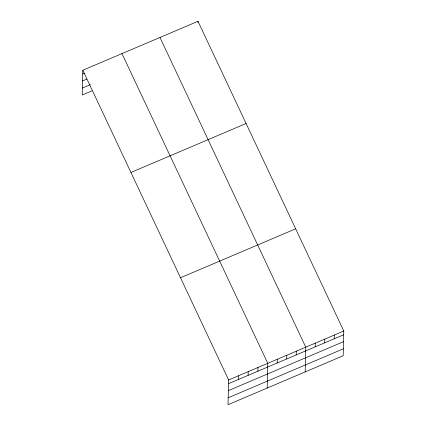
<?xml version="1.0" encoding="UTF-8"?>
<svg xmlns="http://www.w3.org/2000/svg" width="426" height="426" viewBox="0 0 426 426"><rect width="100%" height="100%" fill="white"/><g stroke="black" fill="none" stroke-linecap="round" stroke-linejoin="round"><path stroke-width="0.64" d="M82.82 70.242L228.624 379.96L228.016 404.7L343.18 355.758L343.782 331.018L197.983 21.3L82.82 70.242L82.218 94.982L92.005 90.823M197.952 22.541L197.983 21.3M238.32 379.523L238.411 375.796M248.108 375.365L248.198 371.637M257.895 371.2L257.986 367.478M267.171 388.059L267.778 363.319L121.974 53.601M277.188 363.005L277.278 359.278M286.687 358.969L286.778 355.241M296.187 354.927L296.278 351.205M305.176 371.909L305.777 347.169L159.979 37.451M315.192 346.855L315.283 343.127M324.692 342.813L324.782 339.091M334.192 338.776L334.282 335.054M82.729 73.964L84.566 73.187M82.559 80.903L86.845 79.082M82.388 88.049L90.339 84.667M130.936 172.45L246.095 123.508M180.507 277.752L295.671 228.81M228.624 379.96L343.782 331.018M228.528 383.682L343.691 334.74M228.363 390.621L343.521 341.673M228.187 397.767L343.351 348.819"/></g></svg>
